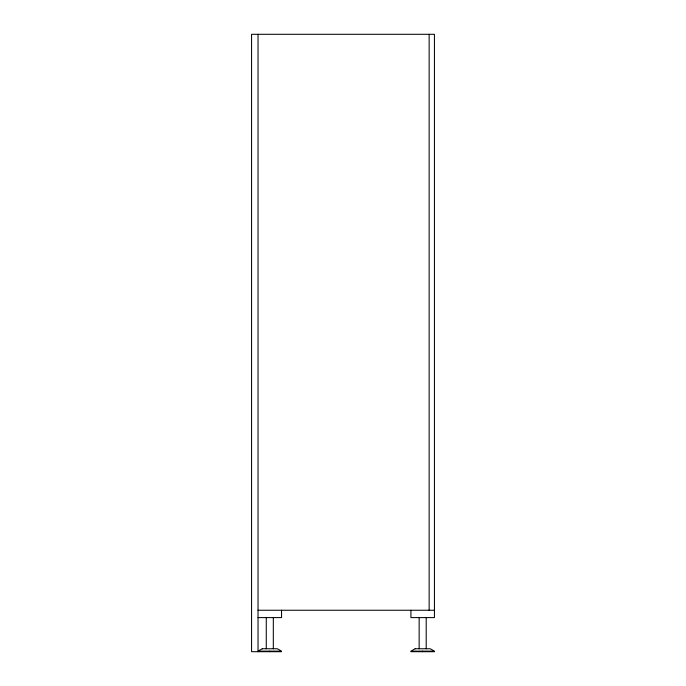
<?xml version="1.0" encoding="UTF-8"?>
<svg xmlns="http://www.w3.org/2000/svg" width="686" height="686" viewBox="0 0 686 686"><rect width="100%" height="100%" fill="white"/><g stroke="black" fill="none" stroke-linecap="round" stroke-linejoin="round"><path stroke-width="1.03" d="M258.03 610.248L434.435 610.248M258.03 617.597L281.552 617.597L281.552 610.248M281.552 651.7L251.565 651.7L251.565 34.3L434.435 34.3L434.435 617.597L410.914 617.597L410.914 610.248M410.914 651.7L434.435 651.7M429.144 34.3L429.144 610.248M426.203 617.597L426.203 648.759M422.67 651.134L422.67 651.7M419.146 617.597L419.146 648.759M273.32 617.597L273.32 648.759M269.795 651.134L269.795 651.7M266.271 617.597L266.271 648.759M258.03 34.3L258.03 651.7M262.266 648.759L258.03 651.134L281.552 651.134L277.315 648.759L262.266 648.759M415.15 648.759L410.914 651.134L434.435 651.134L430.199 648.759L415.15 648.759"/></g></svg>
